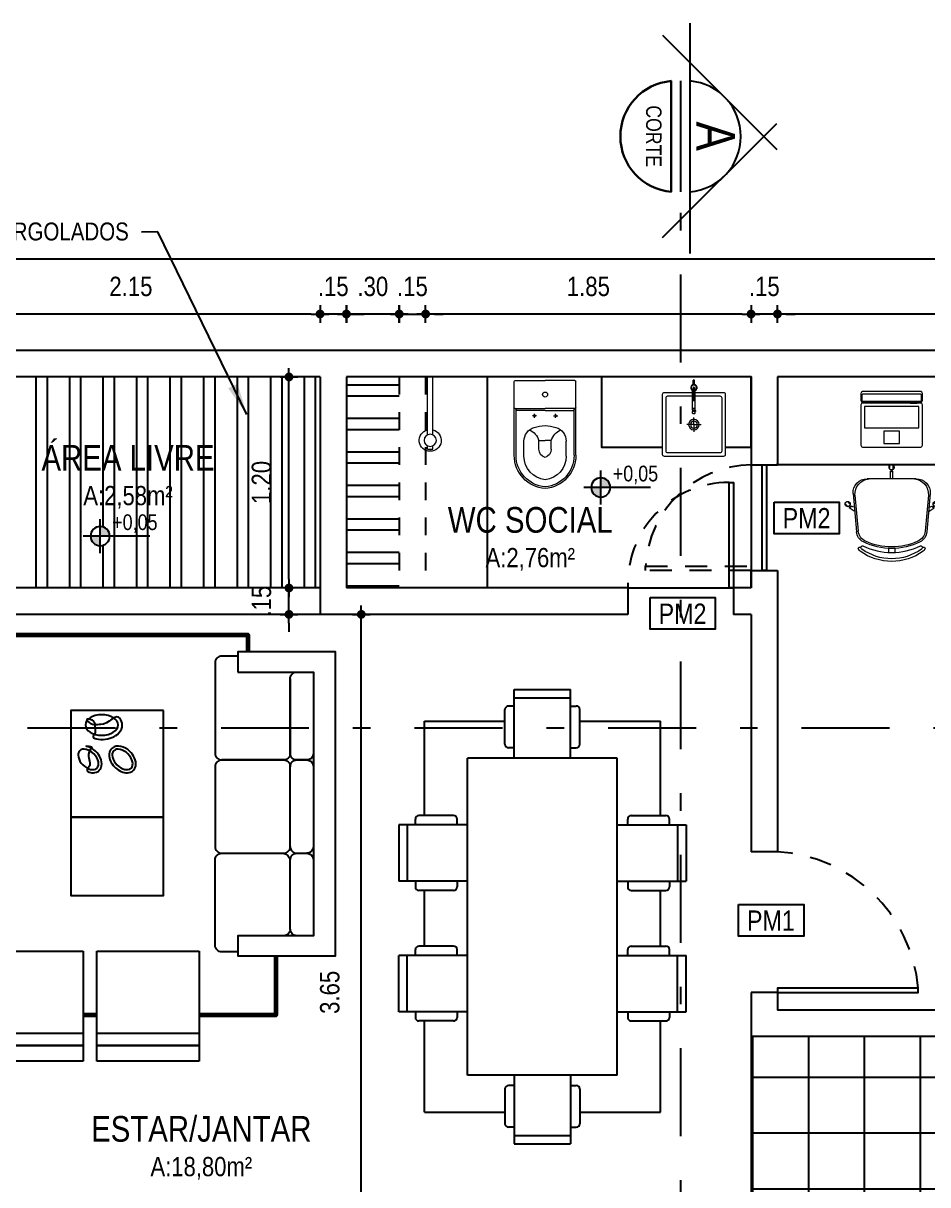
# Model space of a CAD drawing. Header units: millimetres. Extents: x 4762.7 to 4825.8, y 962.1 to 1006.6.
# Drawn here: x 4798.68 to 4803.82, y 967.77 to 974.37 of the extents above; entities that cross this region are included whole.
import ezdxf
from ezdxf.enums import TextEntityAlignment as Align

# ---------------------------------------------------------------- set-up
doc = ezdxf.new("R2010")
doc.units = ezdxf.units.MM
for name, pattern in [('CONTINUO', [0]), ('DASHDOT', [1, 0.5, -0.25, 0, -0.25]), ('DASHDOT2', [0.5, 0.25, -0.125, 0, -0.125]), ('DASHED', [0.75, 0.5, -0.25]), ('HIDDEN2', [0.1875, 0.125, -0.0625])]:
    doc.linetypes.add(name, pattern=pattern)
for name, color, linetype in [('003', 3, 'Continuous'), ('009', 9, 'Continuous'), ('A-PEN-G', 3, 'Continuous'), ('AR-MOB', 252, 'Continuous'), ('COTA', 7, 'Continuous'), ('COTAS', 7, 'Continuous'), ('COTAS01', 7, 'Continuous'), ('DIVERSOS', 1, 'Continuous'), ('E-Pen-B', 5, 'Continuous'), ('E-pen-y', 2, 'Continuous'), ('E-txt-g', 3, 'Continuous'), ('ESQUQDRIA', 2, 'Continuous'), ('LAY-OUT03', 6, 'Continuous'), ('LAY-OUT04', 4, 'Continuous'), ('LAYER1', 2, 'Continuous'), ('LAYER7', 4, 'Continuous'), ('LINHA PISO', 9, 'Continuous')]:
    doc.layers.add(name, color=color, linetype=linetype)
for name, color, linetype, lineweight in [('E-Cta-W', 7, 'Continuous', 20), ('E-Lay-9', 9, 'Continuous', 9), ('E-Pen-G', 3, 'Continuous', 30), ('E-Txt-W', 7, 'Continuous', 20)]:
    doc.layers.add(name, color=color, linetype=linetype, lineweight=lineweight)
doc.styles.add('F2', font='ARIALN.TTF')
doc.styles.add('REG60', font='romans.shx', dxfattribs={"width": 0.8, "height": 0.15})
doc.styles.add('REG80', font='romans.shx', dxfattribs={"width": 0.8, "height": 0.2})
doc.styles.get("Standard").update_dxf_attribs({"font": 'arial.ttf'})
doc.dimstyles.new('ARQUITETURA', dxfattribs={"dimtxt": 0.11, "dimasz": 0.05, "dimexe": 0.1, "dimexo": 0, "dimgap": 0.1, "dimtad": 1, "dimzin": 5, "dimdsep": 46, "dimtxsty": 'F2', "dimblk": 'COTA', "dimcen": 0, "dimse1": 1, "dimse2": 1, "dimadec": 0, "dimazin": 0, "dimtfac": 2, "dimtix": 1, "dimtmove": 2, "dimatfit": 3, "dimldrblk": 'COTA', "dimfxl": 1, "dimtolj": 1, "dimtzin": 5, "dimarcsym": 0})
doc.dimstyles.get("Standard").update_dxf_attribs({"dimtxt": 0.18, "dimasz": 0.18, "dimexe": 0.18, "dimexo": 0.0625, "dimgap": 0.09, "dimtad": 0, "dimtih": 1, "dimtoh": 1, "dimdec": 4, "dimzin": 0, "dimdsep": 46, "dimtxsty": 'Standard', "dimcen": 0.09, "dimadec": 0, "dimazin": 0, "dimtfac": 1, "dimtdec": 4, "dimtofl": 0, "dimtmove": 0, "dimatfit": 3, "dimfxl": 1, "dimtolj": 1, "dimtzin": 0, "dimarcsym": 0})

# ---------------------------------------------------------------- blocks, each defined once
blk = doc.blocks.new('COTA')
at = {"layer": 'COTA'}
for p, q in [((-1, 0), (1, 0)), ((0, 1), (0, -1))]:
    blk.add_line(p, q, dxfattribs=at)
at = {"layer": 'COTA', "const_width": 0.5}
blk.add_lwpolyline([(-0.25, 0, 1), (0.25, 0, 1)], format="xyb", close=True, dxfattribs=at)
blk = doc.blocks.new('*D217')
at = {"color": 0, "lineweight": -2}
blk.add_line((4805.7127, 972.7185), (4803.0127, 972.7185), dxfattribs=at)
at = {"color": 0, "lineweight": -2, "xscale": 0.05, "yscale": 0.05, "zscale": 0.05, "rotation": 180}
blk.add_blockref('COTA', (4802.9627, 972.7185), dxfattribs=at)
at = {"color": 0, "lineweight": -2, "xscale": 0.05, "yscale": 0.05, "zscale": 0.05}
blk.add_blockref('COTA', (4805.7627, 972.7185), dxfattribs=at)
at = {"color": 0, "insert": (4804.3627, 972.8747), "char_height": 0.11, "attachment_point": 5, "style": 'F2'}
blk.add_mtext('\\A1;2.80', dxfattribs=at)
blk = doc.blocks.new('*D218')
at = {"color": 0, "lineweight": -2}
for p, q in [((4802.7627, 972.7185), (4802.7127, 972.7185)), ((4802.9627, 972.7185), (4802.8127, 972.7185)), ((4803.0127, 972.7185), (4803.0627, 972.7185))]:
    blk.add_line(p, q, dxfattribs=at)
at = {"color": 0, "lineweight": -2, "xscale": 0.05, "yscale": 0.05, "zscale": 0.05}
blk.add_blockref('COTA', (4802.8127, 972.7185), dxfattribs=at)
at = {"color": 0, "lineweight": -2, "xscale": 0.05, "yscale": 0.05, "zscale": 0.05, "rotation": 180}
blk.add_blockref('COTA', (4802.9627, 972.7185), dxfattribs=at)
at = {"color": 0, "insert": (4802.8877, 972.8747), "char_height": 0.11, "attachment_point": 5, "style": 'F2'}
blk.add_mtext('\\A1;.15', dxfattribs=at)
blk = doc.blocks.new('*D219')
at = {"color": 0, "lineweight": -2}
blk.add_line((4802.7627, 972.7185), (4801.0127, 972.7185), dxfattribs=at)
at = {"color": 0, "lineweight": -2, "xscale": 0.05, "yscale": 0.05, "zscale": 0.05, "rotation": 180}
blk.add_blockref('COTA', (4800.9627, 972.7185), dxfattribs=at)
at = {"color": 0, "lineweight": -2, "xscale": 0.05, "yscale": 0.05, "zscale": 0.05}
blk.add_blockref('COTA', (4802.8127, 972.7185), dxfattribs=at)
at = {"color": 0, "insert": (4801.8877, 972.8747), "char_height": 0.11, "attachment_point": 5, "style": 'F2'}
blk.add_mtext('\\A1;1.85', dxfattribs=at)
blk = doc.blocks.new('*D220')
at = {"color": 0, "lineweight": -2}
for p, q in [((4800.4627, 972.7185), (4800.4127, 972.7185)), ((4800.8127, 972.7185), (4800.5127, 972.7185)), ((4800.8627, 972.7185), (4800.9127, 972.7185))]:
    blk.add_line(p, q, dxfattribs=at)
at = {"color": 0, "lineweight": -2, "xscale": 0.05, "yscale": 0.05, "zscale": 0.05}
blk.add_blockref('COTA', (4800.5127, 972.7185), dxfattribs=at)
at = {"color": 0, "lineweight": -2, "xscale": 0.05, "yscale": 0.05, "zscale": 0.05, "rotation": 180}
blk.add_blockref('COTA', (4800.8127, 972.7185), dxfattribs=at)
at = {"color": 0, "insert": (4800.6627, 972.8747), "char_height": 0.11, "attachment_point": 5, "style": 'F2'}
blk.add_mtext('\\A1;.30', dxfattribs=at)
blk = doc.blocks.new('*D221')
at = {"color": 0, "lineweight": -2}
for p, q in [((4800.3127, 972.7185), (4800.2627, 972.7185)), ((4800.5127, 972.7185), (4800.3627, 972.7185)), ((4800.5627, 972.7185), (4800.6127, 972.7185))]:
    blk.add_line(p, q, dxfattribs=at)
at = {"color": 0, "lineweight": -2, "xscale": 0.05, "yscale": 0.05, "zscale": 0.05}
blk.add_blockref('COTA', (4800.3627, 972.7185), dxfattribs=at)
at = {"color": 0, "lineweight": -2, "xscale": 0.05, "yscale": 0.05, "zscale": 0.05, "rotation": 180}
blk.add_blockref('COTA', (4800.5127, 972.7185), dxfattribs=at)
at = {"color": 0, "insert": (4800.4377, 972.8747), "char_height": 0.11, "attachment_point": 5, "style": 'F2'}
blk.add_mtext('\\A1;.15', dxfattribs=at)
blk = doc.blocks.new('*D222')
at = {"color": 0, "lineweight": -2}
blk.add_line((4800.3127, 972.7185), (4798.2627, 972.7185), dxfattribs=at)
at = {"color": 0, "lineweight": -2, "xscale": 0.05, "yscale": 0.05, "zscale": 0.05, "rotation": 180}
blk.add_blockref('COTA', (4798.2127, 972.7185), dxfattribs=at)
at = {"color": 0, "lineweight": -2, "xscale": 0.05, "yscale": 0.05, "zscale": 0.05}
blk.add_blockref('COTA', (4800.3627, 972.7185), dxfattribs=at)
at = {"color": 0, "insert": (4799.2877, 972.8747), "char_height": 0.11, "attachment_point": 5, "style": 'F2'}
blk.add_mtext('\\A1;2.15', dxfattribs=at)
blk = doc.blocks.new('*D231')
at = {"color": 0, "lineweight": -2}
blk.add_line((4783.9627, 973.0316), (4808.8627, 973.0316), dxfattribs=at)
at = {"color": 0, "lineweight": -2, "xscale": 0.05, "yscale": 0.05, "zscale": 0.05, "rotation": 180}
blk.add_blockref('COTA', (4783.9127, 973.0316), dxfattribs=at)
at = {"color": 0, "lineweight": -2, "xscale": 0.05, "yscale": 0.05, "zscale": 0.05}
blk.add_blockref('COTA', (4808.9127, 973.0316), dxfattribs=at)
at = {"color": 0, "insert": (4796.4127, 973.1877), "char_height": 0.11, "attachment_point": 5, "style": 'F2'}
blk.add_mtext('\\A1;25.00', dxfattribs=at)
blk = doc.blocks.new('*D234')
at = {"color": 0, "lineweight": -2}
for p, q in [((4800.7627, 972.7185), (4800.7127, 972.7185)), ((4800.8127, 972.7185), (4800.9627, 972.7185)), ((4801.0127, 972.7185), (4801.0627, 972.7185))]:
    blk.add_line(p, q, dxfattribs=at)
at = {"color": 0, "lineweight": -2, "xscale": 0.05, "yscale": 0.05, "zscale": 0.05}
blk.add_blockref('COTA', (4800.8127, 972.7185), dxfattribs=at)
at = {"color": 0, "lineweight": -2, "xscale": 0.05, "yscale": 0.05, "zscale": 0.05, "rotation": 180}
blk.add_blockref('COTA', (4800.9627, 972.7185), dxfattribs=at)
at = {"color": 0, "insert": (4800.8877, 972.8747), "char_height": 0.11, "attachment_point": 5, "style": 'F2'}
blk.add_mtext('\\A1;.15', dxfattribs=at)
blk = doc.blocks.new('TXT-AMB75')
at = {"layer": 'E-txt-g', "style": 'REG80', "width": 0.8, "flags": 8}
blk.add_attdef('TXT', text='', height=0.2, dxfattribs=at).set_placement((0.0055, 0.2964), align=Align.CENTER)
at = {"layer": 'E-Txt-W', "style": 'REG60', "width": 0.8, "flags": 8}
blk.add_attdef('TXT', text='', height=0.15, dxfattribs=at).set_placement((0.0055, 0.0271), align=Align.CENTER)
blk = doc.blocks.new('Chuveiro')
at = {"layer": 'E-Lay-9', "color": 8}
for p, q in [((-0.0311, 0.0156), (-0.3604, 0.0156)), ((0.0509, 0.0156), (0.0311, 0.0156)), ((0.0509, 0.0156), (0.0509, -0.0156)), ((-0.0311, -0.0156), (-0.3604, -0.0156)), ((0.0509, -0.0156), (0.0311, -0.0156))]:
    blk.add_line(p, q, dxfattribs=at)
blk.add_circle((0, 0), 0.0348, dxfattribs=at)
for centre, radius, start, end in [((0, 0), 0.0624, 194.4775, 165.5225), ((0.0093, 0), 0.0444, 339.42663, 20.57337)]:
    blk.add_arc(centre, radius, start, end, dxfattribs=at)
blk = doc.blocks.new('vaso-s')
at = {"color": 8}
for start, end in [(0, 180), (180, 0)]:
    blk.add_arc((0.08, 0), 0.0143, start, end, dxfattribs=at)
at = {"layer": 'E-Lay-9', "color": 8}
for p, q in [((0, 0.17), (0, 0)), ((0.4256, 0.175), (0.005, 0.175)), ((0.16, 0.17), (0.16, 0.17)), ((0.16, 0.17), (0.16, 0)), ((0.4256, 0.165), (0.165, 0.165)), ((0.17, 0), (0.17, 0.16)), ((0.2013, 0.0479), (0.2013, 0.0722)), ((0.4306, 0.12), (0.3459, 0.12)), ((0.2134, 0.06), (0.1891, 0.06)), ((0.3406, 0.035), (0.3406, 0)), ((0.3906, 0.035), (0.3406, 0.035)), ((0, -0.17), (0, 0)), ((0.16, -0.17), (0.16, 0)), ((0.17, 0), (0.17, -0.1601)), ((0.2134, -0.06), (0.1891, -0.06)), ((0.2013, -0.0479), (0.2013, -0.0722)), ((0.3406, -0.035), (0.3406, 0)), ((0.3906, -0.035), (0.3406, -0.035)), ((0.4306, -0.12), (0.3459, -0.12)), ((0.4256, -0.175), (0.005, -0.175)), ((0.16, -0.17), (0.16, -0.17)), ((0.4256, -0.165), (0.165, -0.165))]:
    blk.add_line(p, q, dxfattribs=at)
for centre in [(0.2013, 0.06), (0.2013, -0.06)]:
    blk.add_circle(centre, 0.005, dxfattribs=at)
for centre, radius, start, end in [((0.005, 0.17), 0.005, 90, 180), ((0.155, 0.17), 0.005, 0, 90), ((0.165, 0.17), 0.00495, 180, 270), ((0.165, 0.16), 0.00495, 0, 90), ((0.4256, -0.015), 0.19, 4.52806, 90), ((0.4256, -0.015), 0.18, 4.78019, 90), ((0.3459, 0.0375), 0.0825, 90, 163.03545), ((0.3754, 0.1358), 0.1066, 206.93947, 250.96472), ((0.4306, -0.015), 0.135, 6.37937, 90), ((0.518, -0.015), 0.2624, 163.03545, 176.7233), ((0.3906, -0.015), 0.05, 17.4576, 90), ((0.518, 0.015), 0.2624, 183.2767, 196.96455), ((0.3459, -0.0375), 0.0825, 196.96455, 270), ((0.3754, -0.1358), 0.1066, 109.03528, 153.06053), ((0.3906, 0.015), 0.05, 270, 342.5424), ((0.4256, 0.015), 0.19, 270, 355.47194), ((0.4256, 0.015), 0.18, 270, 355.21981), ((0.4306, 0.015), 0.135, 270, 353.62063), ((0.005, -0.17), 0.005, 180, 270), ((0.155, -0.17), 0.005, 270, 0), ((0.165, -0.17), 0.00495, 90, 180), ((0.165, -0.1601), 0.00495, 270, 0)]:
    blk.add_arc(centre, radius, start, end, dxfattribs=at)
blk = doc.blocks.new('Cadeira')
at = {"layer": 'E-Lay-9', "color": 8}
for p, q in [((-0.0093, 0.0535), (-0.0093, 0.0769)), ((0.0096, 0.0535), (0.0096, 0.0769)), ((-0.1393, 0), (0.1393, 0)), ((-0.0075, 0), (-0.0075, 0.0425)), ((-0.0075, 0.0425), (-0.0056, 0.0425)), ((0.0056, 0.0425), (0.0075, 0.0425)), ((0.0075, 0), (0.0075, 0.0425)), ((-0.2355, -0.1467), (-0.2505, -0.1288)), ((-0.2192, -0.0836), (-0.1996, -0.3023)), ((-0.2087, -0.0936), (-0.1898, -0.2982)), ((0.2087, -0.0936), (0.1898, -0.2982)), ((0.2192, -0.0836), (0.1996, -0.3023)), ((0.2355, -0.1467), (0.2505, -0.1288)), ((-0.25, -0.1588), (-0.265, -0.1409)), ((-0.2398, -0.1647), (-0.2413, -0.1659)), ((-0.2133, -0.1847), (-0.2413, -0.1659)), ((-0.2298, -0.1563), (-0.2313, -0.1575)), ((-0.2144, -0.1618), (-0.2298, -0.1563)), ((0.2133, -0.1847), (0.2413, -0.1659)), ((0.2144, -0.1618), (0.2298, -0.1563)), ((0.2298, -0.1563), (0.2313, -0.1575)), ((0.2398, -0.1647), (0.2413, -0.1659)), ((0.25, -0.1588), (0.265, -0.1409)), ((-0.0175, -0.3961), (-0.0175, -0.4196)), ((0.0175, -0.3961), (0.0175, -0.4196))]:
    blk.add_line(p, q, dxfattribs=at)
blk.add_lwpolyline([(0.1631, -0.3812, -0.237888), (-0.1631, -0.3812, 0.605717), (-0.1738, -0.3953, 0.122717), (-0.17, -0.4, 0.323529), (0.17, -0.4, 0.122717), (0.1738, -0.3953, 0.605717)], format="xyb", close=True, dxfattribs=at)
for centre in [(0, 0.0466), (-0.2382, -0.1579), (0.2382, -0.1579)]:
    blk.add_circle(centre, 0.005, dxfattribs=at)
for centre, radius, start, end in [((0.0001, 0.0652), 0.015, 281.63338, 257.45365), ((-0.1393, -0.08), 0.08, 90, 182.56924), ((0, 0.0475), 0.0075, 221.81031, 318.18969), ((0.1393, -0.08), 0.08, 357.43076, 90), ((-0.1202, -0.0886), 0.0887, 95.59249, 183.25223), ((0.1202, -0.0886), 0.0887, 356.74777, 84.40751), ((-0.2502, -0.1438), 0.015, 322.54635, 298.36662), ((0.2502, -0.1438), 0.015, 241.63338, 217.45365), ((-0.2388, -0.1573), 0.0075, 261.81031, 358.18969), ((0.2388, -0.1573), 0.0075, 181.81031, 278.18969), ((-0.1299, -0.296), 0.07, 185.12125, 243.60471), ((-0.1201, -0.2918), 0.07, 185.2999, 245.73609), ((0.1201, -0.2918), 0.07, 294.26391, 354.7001), ((0.1299, -0.296), 0.07, 296.39529, 354.87875), ((-0.1819, -0.3961), 0.00782, 29.81088, 225.32554), ((-0.1625, -0.39), 0.0125, 205.14546, 233.1301), ((0, -0.0343), 0.3622, 243.60471, 296.39529), ((0, -0.0254), 0.3622, 245.73609, 294.26391), ((0.1819, -0.3961), 0.00782, 314.67446, 150.18912), ((-0.1625, -0.39), 0.0275, 205.14546, 233.45713), ((0, -0.1648), 0.3052, 234.12379, 305.87621), ((0.1625, -0.39), 0.0275, 306.54287, 334.85454)]:
    blk.add_arc(centre, radius, start, end, dxfattribs=at)
blk = doc.blocks.new('Notebook')
at = {"layer": 'E-Lay-9', "color": 8}
for p, q in [((-0.175, 0.305), (-0.175, 0.3)), ((-0.175, 0.3), (-0.175, 0.265)), ((0.165, 0.315), (-0.165, 0.315)), ((0.175, 0.3), (0.175, 0.305)), ((0.175, 0.265), (0.175, 0.3)), ((-0.165, 0.255), (0.165, 0.255))]:
    blk.add_line(p, q, dxfattribs=at)
for points in [[(-0.165, 0.26), (0.165, 0.26, 0.414214), (0.17, 0.265), (0.17, 0.295, 0.414214), (0.165, 0.3), (-0.165, 0.3, 0.414214), (-0.17, 0.295), (-0.17, 0.265, 0.414214)], [(-0.165, 0), (0.165, 0, 0.414214), (0.175, 0.01), (0.175, 0.24, 0.414214), (0.165, 0.25), (-0.165, 0.25, 0.414214), (-0.175, 0.24), (-0.175, 0.01, 0.414214)]]:
    blk.add_lwpolyline(points, format="xyb", close=True, dxfattribs=at)
for points in [[(-0.155, 0.11), (0.155, 0.11), (0.155, 0.23), (-0.155, 0.23)], [(-0.105, 0.25), (-0.145, 0.25), (-0.145, 0.255), (-0.105, 0.255)], [(0.105, 0.25), (0.145, 0.25), (0.145, 0.255), (0.105, 0.255)], [(-0.045, 0.02), (0.045, 0.02), (0.045, 0.09), (-0.045, 0.09)]]:
    blk.add_lwpolyline(points, close=True, dxfattribs=at)
for centre, start, end in [((-0.165, 0.305), 90, 180), ((-0.165, 0.265), 180, 270), ((0.165, 0.305), 0, 90), ((0.165, 0.265), 270, 360)]:
    blk.add_arc(centre, 0.01, start, end, dxfattribs=at)
blk = doc.blocks.new('NIVEL')
at = {"layer": 'DIVERSOS'}
h = blk.add_hatch(color=7, dxfattribs=at)
h.paths.add_polyline_path([(0, 0.137, 0.414214), (-0.137, 0), (0, 0)])
h.paths.add_polyline_path([(0, 0), (0, -0.137, 0.414214), (0.137, 0)])
at = {"layer": 'DIVERSOS', "color": 7}
for p, q in [((0, 0.242), (0, -0.242)), ((0.709, 0), (-0.242, 0))]:
    blk.add_line(p, q, dxfattribs=at)
blk.add_circle((0, 0), 0.137, dxfattribs=at)
blk = doc.blocks.new('*D287')
at = {"color": 0, "lineweight": -2}
for p, q in [((4800.1861, 971.2106), (4800.1861, 971.2606)), ((4800.1861, 971.0106), (4800.1861, 971.1606)), ((4800.1861, 970.9606), (4800.1861, 970.9106))]:
    blk.add_line(p, q, dxfattribs=at)
at = {"color": 0, "lineweight": -2, "xscale": 0.05, "yscale": 0.05, "zscale": 0.05}
for p, rotation in [((4800.1861, 971.1606), 270), ((4800.1861, 971.0106), 90)]:
    blk.add_blockref('COTA', p, dxfattribs=dict(at, rotation=rotation))
at = {"color": 0, "insert": (4800.03, 971.0856), "char_height": 0.11, "attachment_point": 5, "rotation": 90, "style": 'F2'}
blk.add_mtext('\\A1;.15', dxfattribs=at)
blk = doc.blocks.new('*D288')
at = {"color": 0, "lineweight": -2}
blk.add_line((4800.1861, 971.2106), (4800.1861, 972.3106), dxfattribs=at)
at = {"color": 0, "lineweight": -2, "xscale": 0.05, "yscale": 0.05, "zscale": 0.05}
for p, rotation in [((4800.1861, 972.3606), 90), ((4800.1861, 971.1606), 270)]:
    blk.add_blockref('COTA', p, dxfattribs=dict(at, rotation=rotation))
at = {"color": 0, "insert": (4800.03, 971.7606), "char_height": 0.11, "attachment_point": 5, "rotation": 90, "style": 'F2'}
blk.add_mtext('\\A1;1.20', dxfattribs=at)
blk = doc.blocks.new('SALLA')
at = {"layer": 'AR-MOB', "color": 8}
for p, q in [((2372.9014, 1146.0273), (2372.1746, 1146.0273)), ((2372.1746, 1146.0273), (2372.1746, 1145.8261)), ((2372.9014, 1145.8261), (2372.9014, 1146.0273)), ((2373.727, 1146.0273), (2373.0003, 1146.0273)), ((2373.0003, 1146.0273), (2373.0003, 1145.8261)), ((2373.727, 1145.8261), (2373.727, 1146.0273)), ((2372.1746, 1145.9155), (2372.9014, 1145.9155)), ((2373.0003, 1145.9155), (2373.727, 1145.9155)), ((2372.1746, 1145.8261), (2372.1746, 1145.2447)), ((2372.9014, 1145.2447), (2372.9014, 1145.8261)), ((2373.0003, 1145.8261), (2373.0003, 1145.2447)), ((2373.727, 1145.2447), (2373.727, 1145.8261)), ((2372.1746, 1145.2447), (2372.9014, 1145.2447)), ((2373.0003, 1145.2447), (2373.727, 1145.2447))]:
    blk.add_line(p, q, dxfattribs=at)
for points in [[(2372.9014, 1145.9155), (2372.1746, 1145.9155), (2372.1746, 1145.8261), (2372.9014, 1145.8261)], [(2373.727, 1145.9155), (2373.0003, 1145.9155), (2373.0003, 1145.8261), (2373.727, 1145.8261)], [(2374.0012, 1143.2605), (2374.5383, 1143.2605), (2374.5383, 1145.1355), (2374.0012, 1145.1355), (2374.0012, 1145.278), (2374.6947, 1145.278), (2374.6947, 1143.118), (2374.0012, 1143.118), (2374.0012, 1143.2605)], [(2373.4742, 1144.2914), (2372.814, 1144.2914), (2372.814, 1144.8481), (2373.4742, 1144.8481)], [(2373.4742, 1143.5347), (2372.814, 1143.5347), (2372.814, 1144.2914), (2373.4742, 1144.2914)], [(2374.4207, 1143.8855), (2374.4908, 1143.8855)]]:
    blk.add_lwpolyline(points, close=True, dxfattribs=at)
at = {"layer": 'AR-MOB', "color": 8, "lineweight": 60}
for points in [[(2372.1746, 1145.6983), (2371.9962, 1145.6983), (2371.9962, 1142.9966), (2374.0701, 1142.9966)], [(2373.0003, 1145.6983), (2372.9014, 1145.6983)], [(2374.2711, 1145.278), (2374.2711, 1145.6983), (2373.727, 1145.6983)], [(2373.6972, 1142.9966), (2374.0711, 1142.9966), (2374.0711, 1143.118)]]:
    blk.add_lwpolyline(points, dxfattribs=at)
at = {"layer": 'AR-MOB', "color": 8}
for points in [[(2374.0012, 1145.2495), (2373.8872, 1145.2495, 0.414214), (2373.8397, 1145.202), (2373.8397, 1144.5957, 0.414214), (2373.8872, 1144.5482), (2374.3257, 1144.5482, -0.414214), (2374.3732, 1144.5007), (2374.3732, 1143.933, 0.414214), (2374.4207, 1143.8855, 0.414214), (2374.3732, 1143.838, 0.414214), (2374.3257, 1143.8855, 0.414214), (2374.3732, 1143.933)], [(2374.3732, 1145.088), (2374.3732, 1144.5957, 0.414214), (2374.4207, 1144.5482)], [(2373.8872, 1143.8855), (2374.3257, 1143.8855), (2373.8872, 1143.8855, -0.414214), (2373.8397, 1143.933), (2373.8397, 1144.5007, -0.414214), (2373.8872, 1144.5482)], [(2374.3732, 1144.5007, -0.414214), (2374.4207, 1144.5482), (2374.4908, 1144.5482)], [(2374.5383, 1144.5007, 0.414214), (2374.4908, 1144.5482, 0.414214), (2374.5383, 1144.5957)], [(2374.5383, 1143.838, 0.414214), (2374.4908, 1143.8855, 0.414214), (2374.5383, 1143.933)], [(2374.0012, 1143.1465), (2373.8872, 1143.1465, -0.414214), (2373.8397, 1143.194), (2373.8397, 1143.838, -0.414214), (2373.8872, 1143.8855)], [(2374.3732, 1143.308), (2374.3732, 1143.838), (2374.3732, 1143.308, 0.414214), (2374.4207, 1143.2605)]]:
    blk.add_lwpolyline(points, format="xyb", dxfattribs=at)
for centre, radius, start, end in [((2374.3257, 1145.088), 0.0475, 0, 90), ((2374.4207, 1145.088), 0.0475, 90, 180), ((2374.3105, 1144.611), 0.0646, 283.68358, 346.31642)]:
    blk.add_arc(centre, radius, start, end, dxfattribs=at)
for centre, major_axis, start_param, end_param in [((2372.9393, 1143.8815), (-0.0616, -0.0616), 3.141593, 9.424778), ((2373.1813, 1143.8815), (-0.0616, -0.0616), 3.141593, 9.424778), ((2373.0338, 1143.6367), (0.1161, 0), 0, 6.283185)]:
    blk.add_ellipse(centre, major_axis=major_axis, ratio=0.629629, start_param=start_param, end_param=end_param, dxfattribs=at)
for points in [[(2373.0168, 1143.959), (2373.0057, 1143.9701), (2372.9902, 1143.9759), (2372.9453, 1143.9781), (2372.9146, 1143.9636), (2372.9624, 1143.9194), (2372.9446, 1143.8896), (2372.9386, 1143.8378), (2372.9454, 1143.8144), (2372.9794, 1143.7863), (2372.9067, 1143.7836), (2372.9509, 1143.7939), (2372.9726, 1143.8066), (2373.0201, 1143.8513), (2373.0396, 1143.8905), (2373.0313, 1143.9383), (2373.0257, 1143.9501), (2373.0168, 1143.959)], [(2373.2588, 1143.959), (2373.2477, 1143.9701), (2373.2322, 1143.9759), (2373.1873, 1143.9781), (2373.1566, 1143.9636), (2373.1079, 1143.9194), (2373.0901, 1143.8896), (2373.0841, 1143.8378), (2373.0909, 1143.8144), (2373.1249, 1143.7863), (2373.1487, 1143.7836), (2373.1929, 1143.7939), (2373.2146, 1143.8066), (2373.2621, 1143.8513), (2373.2816, 1143.8905), (2373.2733, 1143.9383), (2373.2677, 1143.9501), (2373.2588, 1143.959)], [(2373.1799, 1143.6367), (2373.1799, 1143.6576), (2373.1708, 1143.6777), (2373.1306, 1143.7221), (2373.088, 1143.7374), (2373.0004, 1143.7417), (2372.9554, 1143.7304), (2372.9974, 1143.6872), (2372.9817, 1143.6587), (2372.9874, 1143.6001), (2372.9107, 1143.5751), (2372.9622, 1143.6432), (2372.9946, 1143.6347), (2373.0815, 1143.6321), (2373.1369, 1143.5506), (2373.1741, 1143.6035), (2373.1799, 1143.6199), (2373.1799, 1143.6367)]]:
    blk.add_open_spline(points, degree=3, knots=[0, 0, 0, 0, 0.519046, 0.519046, 1.493507, 1.493507, 2.470493, 2.470493, 3.20228, 3.20228, 3.934067, 3.934067, 4.665854, 4.665854, 5.866303, 5.866303, 6.283185, 6.283185, 6.283185, 6.283185], dxfattribs=at)
blk = doc.blocks.new('A$C118B4C87')
at = {"layer": 'COTAS01', "color": 8}
for p, q in [((0.7174, 1.4873), (0.1807, 1.4873)), ((0.1807, 1.0295), (0.1807, 1.4873)), ((1.4597, 1.4873), (1.1428, 1.4873)), ((2.4036, 1.4873), (1.8851, 1.4873)), ((2.4036, 1.0295), (2.4036, 1.4873)), ((0.1807, 0.1462), (0.1807, 0.604)), ((2.4036, 0.1462), (2.4036, 0.604)), ((0.7174, 0.1462), (0.1807, 0.1462)), ((1.4597, 0.1462), (1.1428, 0.1462)), ((2.4036, 0.1462), (1.8851, 0.1462))]:
    blk.add_line(p, q, dxfattribs=at)
blk.add_arc((1.1228, 0.1146), 0.02, 270, 0, dxfattribs=at)
at = {"layer": 'LAY-OUT03', "color": 8}
for p, q in [((0.77, 1.6335), (1.0902, 1.6335)), ((0.77, 1.2421), (0.77, 1.6335)), ((0.77, 1.5853), (1.0902, 1.5853)), ((1.0902, 1.2421), (1.0902, 1.6335)), ((1.8325, 1.6335), (1.5123, 1.6335)), ((1.5123, 1.2421), (1.5123, 1.6335)), ((1.8325, 1.5853), (1.5123, 1.5853)), ((1.8325, 1.2421), (1.8325, 1.6335)), ((0.77, 1.5389), (0.7374, 1.5389)), ((1.0902, 1.5389), (1.1228, 1.5389)), ((1.5123, 1.5389), (1.4797, 1.5389)), ((1.8325, 1.5389), (1.8651, 1.5389)), ((0.7174, 1.3214), (0.7174, 1.5188)), ((1.1428, 1.3214), (1.1428, 1.5188)), ((1.4597, 1.3214), (1.4597, 1.5188)), ((1.8851, 1.3214), (1.8851, 1.5188)), ((0.77, 1.3014), (0.7374, 1.3014)), ((1.0902, 1.3014), (1.1228, 1.3014)), ((1.5123, 1.3014), (1.4797, 1.3014)), ((1.8325, 1.3014), (1.8651, 1.3014)), ((0.0946, 0.9769), (0.0946, 1.0094)), ((0.3121, 1.0295), (0.1146, 1.0295)), ((0.3321, 0.9769), (0.3321, 1.0094)), ((2.2521, 0.9769), (2.2521, 1.0094)), ((2.2721, 1.0295), (2.4696, 1.0295)), ((2.4896, 0.9769), (2.4896, 1.0094)), ((0, 0.6566), (0, 0.9769)), ((0.3914, 0.9769), (0, 0.9769)), ((0.0481, 0.6566), (0.0481, 0.9769)), ((2.1928, 0.9769), (2.5842, 0.9769)), ((2.5361, 0.6566), (2.5361, 0.9769)), ((2.5842, 0.6566), (2.5842, 0.9769)), ((0.3914, 0.6566), (0, 0.6566)), ((0.0946, 0.6566), (0.0946, 0.624)), ((0.3121, 0.604), (0.1146, 0.604)), ((0.3321, 0.6566), (0.3321, 0.624)), ((2.1928, 0.6566), (2.5842, 0.6566)), ((2.2521, 0.6566), (2.2521, 0.624)), ((2.2721, 0.604), (2.4696, 0.604)), ((2.4896, 0.6566), (2.4896, 0.624)), ((0.77, 0.3321), (0.7374, 0.3321)), ((0.77, 0.3914), (0.77, 0)), ((1.0902, 0.3914), (1.0902, 0)), ((1.0902, 0.3321), (1.1228, 0.3321)), ((1.5123, 0.3321), (1.4797, 0.3321)), ((1.5123, 0.3914), (1.5123, 0)), ((1.8325, 0.3914), (1.8325, 0)), ((1.8325, 0.3321), (1.8651, 0.3321)), ((0.7174, 0.3121), (0.7174, 0.1146)), ((1.1428, 0.3121), (1.1428, 0.1146)), ((1.4597, 0.3121), (1.4597, 0.1146)), ((1.8851, 0.3121), (1.8851, 0.1146)), ((0.77, 0.0946), (0.7374, 0.0946)), ((1.0902, 0.0946), (1.1228, 0.0946)), ((1.5123, 0.0946), (1.4797, 0.0946)), ((1.8325, 0.0946), (1.8651, 0.0946)), ((0.77, 0.0481), (1.0902, 0.0481)), ((0.77, 0), (1.0902, 0)), ((1.8325, 0.0481), (1.5123, 0.0481)), ((1.8325, 0), (1.5123, 0))]:
    blk.add_line(p, q, dxfattribs=at)
for centre, start, end in [((0.7374, 1.5188), 90, 180), ((1.1228, 1.5188), 360, 90), ((1.4797, 1.5188), 90, 180), ((1.8651, 1.5188), 360, 90), ((0.7374, 1.3214), 180, 270), ((1.1228, 1.3214), 270, 0), ((1.4797, 1.3214), 180, 270), ((1.8651, 1.3214), 270, 0), ((0.1146, 1.0094), 90, 180), ((0.3121, 1.0094), 0, 90), ((2.2721, 1.0094), 90, 180), ((2.4696, 1.0094), 0, 90), ((0.1146, 0.624), 180, 270), ((0.3121, 0.624), 270, 360), ((2.2721, 0.624), 180, 270), ((2.4696, 0.624), 270, 360), ((0.7374, 0.3121), 90, 180), ((1.1228, 0.3121), 0, 90), ((1.4797, 0.3121), 90, 180), ((1.8651, 0.3121), 0, 90), ((0.7374, 0.1146), 180, 270), ((1.4797, 0.1146), 180, 270), ((1.8651, 0.1146), 270, 0)]:
    blk.add_arc(centre, 0.02, start, end, dxfattribs=at)
at = {"layer": 'LAY-OUT04', "color": 8}
for p, q in [((0.3914, 1.2421), (0.3914, 0.3914)), ((2.1928, 1.2421), (0.3914, 1.2421)), ((2.1928, 1.2421), (2.1928, 0.3914)), ((2.1928, 0.3914), (0.3914, 0.3914))]:
    blk.add_line(p, q, dxfattribs=at)
blk = doc.blocks.new('*D297')
at = {"color": 0, "lineweight": -2}
blk.add_line((4800.5971, 967.4106), (4800.5971, 970.9606), dxfattribs=at)
at = {"color": 0, "lineweight": -2, "xscale": 0.05, "yscale": 0.05, "zscale": 0.05}
for p, rotation in [((4800.5971, 971.0106), 90), ((4800.5971, 967.3606), 270)]:
    blk.add_blockref('COTA', p, dxfattribs=dict(at, rotation=rotation))
at = {"color": 0, "insert": (4800.4184, 968.8614), "char_height": 0.11, "attachment_point": 5, "rotation": 90, "style": 'F2'}
blk.add_mtext('\\A1;3.65', dxfattribs=at)
blk = doc.blocks.new('Ind-cor_Hor')
at = {"layer": 'E-Pen-B', "color": 2}
blk.add_line((-0.3498, 0), (0.3498, 0), dxfattribs=at)
at = {"layer": 'E-Pen-G', "color": 7}
blk.add_line((-0.3498, -0.0585), (0.3498, -0.0585), dxfattribs=at)
blk.add_arc((0, -0.0292), 0.351, 184.78019, 355.21981, dxfattribs=at)
at = {"layer": 'E-pen-y', "color": 2}
for p, q in [((-0.6385, -0.1137), (0.0822, 0.6071)), ((0.6385, -0.1137), (-0.0822, 0.6071)), ((-0.7143, 0.0585), (0.7399, 0.0585))]:
    blk.add_line(p, q, dxfattribs=at)
blk.add_arc((0, 0.0293), 0.351, 4.78019, 175.21981, dxfattribs=at)
at = {"layer": 'E-Txt-W', "color": 2, "style": 'F2'}
blk.add_attdef('CORTE', text='', height=0.23, dxfattribs=at).set_placement((-0.0013, 0.1), align=Align.CENTER)
at = {"layer": 'E-Txt-W', "color": 7, "style": 'F2'}
blk.add_attdef('PRANCHA', text='', height=0.075, dxfattribs=at).set_placement((-0.0013, -0.1793), align=Align.CENTER)

msp = doc.modelspace()

# ---------------------------------------------------------------- hatches: boundary and pattern name
h = msp.add_hatch()
h.set_pattern_fill('ANSI37', color=8, scale=0.1, angle=45, style=0)
h.set_pattern_definition([(90, (0, 0.32172), (-0.3175, 6e-17), []), (180, (0, 0.32172), (-6e-17, -0.3175), [])])
h.paths.add_polyline_path([(4804.9604, 968.5106), (4805.7627, 968.5106), (4805.7627, 968.6106), (4802.8127, 968.6106), (4802.8127, 967.3606), (4802.9627, 967.3606), (4802.9627, 967.0606), (4802.9607, 966.4606), (4802.9627, 966.4606), (4802.9627, 965.6606), (4803.6629, 965.6606), (4803.6629, 966.2606), (4804.9762, 966.2606), (4804.9762, 965.6606), (4805.7627, 965.6606), (4805.7627, 966.2606), (4805.7627, 967.5106), (4805.7627, 967.7106, -0.369339)])
h.paths.add_polyline_path([(4804.2789, 967.0377, -1), (4804.1693, 967.0377, -1)], flags=16)
h.paths.add_polyline_path([(4805.0729, 966.3667), (4805.1127, 966.3667), (4805.1798, 966.3645), (4805.1798, 966.3667), (4805.2197, 966.3667), (4805.3062, 966.3633), (4805.3062, 966.3667), (4805.3461, 966.3667), (4805.4131, 966.3632), (4805.4131, 966.3667), (4805.453, 966.3667), (4805.5395, 966.3605), (4805.5395, 966.3667), (4805.5794, 966.3667), (4805.6465, 966.3578), (4805.6465, 966.3667), (4805.7296, 966.3667), (4805.7296, 965.6967), (4805.0296, 965.6967), (4805.0296, 966.3467), (4805.0729, 966.3467)], flags=16)
h.paths.add_polyline_path([(4803.6271, 966.2347), (4803.6271, 966.2328), (4803.6386, 966.2328), (4803.6255, 966.2621), (4803.638, 966.2204), (4803.6298, 966.2204), (4803.6298, 965.6975), (4802.9948, 965.6975), (4802.9948, 966.2747), (4803.028, 966.278), (4803.0315, 966.2784), (4803.0354, 966.2788), (4803.0389, 966.2792), (4803.0876, 966.2846), (4803.1232, 966.2846), (4803.127, 966.2846), (4803.1305, 966.2846), (4803.1344, 966.2846), (4803.1379, 966.2846), (4803.1417, 966.2846), (4803.1452, 966.2846), (4803.1491, 966.2846), (4803.1525, 966.2846), (4803.1935, 966.2846), (4803.1935, 966.2821), (4803.2032, 966.2822), (4803.2055, 966.2823), (4803.2233, 966.2823), (4803.5467, 966.2835), (4803.5818, 966.2795), (4803.6271, 966.275)], flags=16)
h.paths.add_polyline_path([(4803.0261, 966.2328), (4803.0272, 966.2339), (4803.0272, 966.2501), (4803.0916, 966.2523), (4803.199, 966.2328), (4803.1657, 966.2328)], flags=0)
h.paths.add_polyline_path([(4805.1798, 966.3667), (4805.1798, 966.3567), (4805.2197, 966.3567), (4805.2197, 966.3667)], flags=0)
h.paths.add_polyline_path([(4805.7627, 967.7106), (4805.9127, 967.7106), (4805.9127, 968.5106), (4805.7627, 968.5106), (4805.7627, 968.4856), (4804.9627, 968.4856, 0.361175)])
h.paths.add_polyline_path([(4803.9449, 967.3631), (4804.7722, 967.3631), (4804.7722, 967.5894), (4803.9449, 967.5894)], flags=24)
h.paths.add_polyline_path([(4804.0715, 967.1525), (4804.6456, 967.1525), (4804.6456, 967.3496), (4804.0715, 967.3496)], flags=24)
h.paths.add_polyline_path([(4804.2654, 967.0279), (4804.5771, 967.0279), (4804.5771, 967.1885), (4804.2654, 967.1885)], flags=24)
at = {"layer": 'ESQUQDRIA', "linetype": 'DASHED', "ltscale": 0.2}
h = msp.add_hatch(dxfattribs=at)
h.set_pattern_fill('ANSI32', color=8, scale=0.02, angle=45, style=0)
h.set_pattern_definition([(90, (137.78606, 53.72806), (-0.1905, 1e-17), []), (90, (137.84956, 53.79156), (-0.1905, 1e-17), [])])
h.paths.add_polyline_path([(4799.4627, 972.3606), (4798.2127, 972.3606), (4798.2127, 971.1606), (4800.3627, 971.1606), (4800.3627, 972.3606)])
h.paths.add_polyline_path([(4799.1678, 971.4557, -1), (4799.0582, 971.4557, -1)], flags=16)
h.paths.add_polyline_path([(4798.7333, 971.7819), (4799.8091, 971.7819), (4799.8091, 972.0574), (4798.7333, 972.0574)], flags=24)
h.paths.add_polyline_path([(4798.9841, 971.577), (4799.5583, 971.577), (4799.5583, 971.7742), (4798.9841, 971.7742)], flags=24)
h.paths.add_polyline_path([(4800.1439, 970.9673), (4800.1439, 971.1975), (4799.9149, 971.1975), (4799.9149, 970.9673)], flags=9)
h.paths.add_polyline_path([(4800.1439, 971.6068), (4800.1439, 971.9071), (4799.9149, 971.9071), (4799.9149, 971.6068)], flags=24)
h.paths.add_polyline_path([(4799.1542, 971.4459), (4799.4659, 971.4459), (4799.4659, 971.6065), (4799.1542, 971.6065)], flags=24)
h = msp.add_hatch(dxfattribs=at)
h.set_pattern_fill('ANSI32', color=8, scale=0.02, angle=135, style=0)
h.set_pattern_definition([(180, (0, 0.32172), (-1e-17, -0.1905), []), (180, (-0.0635, 0.38522), (-1e-17, -0.1905), [])])
h.paths.add_polyline_path([(4800.8127, 972.3606), (4800.5127, 972.3606), (4800.5127, 971.1606), (4800.8127, 971.1606)])

# ---------------------------------------------------------------- linework, layer by layer
at = {"color": 2, "linetype": 'DASHDOT'}
for p, q in [((4802.412, 974.0434), (4802.412, 964.1432)), ((4810.1999, 970.3644), (4780.4389, 970.3644))]:
    msp.add_line(p, q, dxfattribs=at)
at = {"color": 8}
msp.add_line((4802.8127, 968.6106), (4802.8127, 967.3606), dxfattribs=at)
msp.add_lwpolyline([(4802.6677, 971.9606), (4802.8127, 971.9606), (4802.8127, 972.3606), (4801.9627, 972.3606), (4801.9627, 971.9606), (4802.3077, 971.9606)], dxfattribs=at)
at = {"color": 6}
for points in [[(4802.9433, 971.6491), (4803.314, 971.6491), (4803.314, 971.4688), (4802.9433, 971.4688)], [(4802.2385, 971.106), (4802.6092, 971.106), (4802.6092, 970.9257), (4802.2385, 970.9257)], [(4802.7408, 969.3609), (4803.1115, 969.3609), (4803.1115, 969.1806), (4802.7408, 969.1806)]]:
    msp.add_lwpolyline(points, close=True, dxfattribs=at)
at = {"color": 8, "linetype": 'HIDDEN2'}
msp.add_lwpolyline([(4802.8127, 971.2606), (4802.2127, 971.2606), (4802.2127, 971.2856), (4802.8127, 971.2856)], close=True, dxfattribs=at)
for centre, radius, start, end in [((4802.8215, 971.2509), 0.6098, 90.82784, 176.73441), ((4802.6861, 971.1866), 0.574, 89.84421, 182.59354), ((4802.9142, 968.8101), 0.8519, 5.08435, 86.73441)]:
    msp.add_arc(centre, radius, start, end, dxfattribs=at)
at = {"layer": '003', "color": 5, "ltscale": 0.5}
for p, q in [((4808.9127, 972.5106), (4783.9127, 972.5106)), ((4799.4627, 972.3606), (4798.2127, 972.3606)), ((4800.3627, 972.3606), (4799.4627, 972.3606)), ((4800.3627, 972.3606), (4800.3627, 971.0106)), ((4802.8127, 972.3606), (4800.5127, 972.3606)), ((4800.5127, 972.3606), (4800.5127, 971.1606)), ((4802.8127, 972.3606), (4802.8127, 971.8606)), ((4805.7627, 972.3606), (4802.9627, 972.3606)), ((4802.9627, 972.3606), (4802.9627, 971.8606)), ((4802.8127, 971.8606), (4802.9627, 971.8606)), ((4802.8127, 971.2606), (4802.8127, 971.1606)), ((4802.8127, 971.1606), (4802.8127, 971.2606)), ((4802.8127, 971.2606), (4802.9627, 971.2606)), ((4802.9627, 971.2606), (4802.9627, 969.6606)), ((4802.1127, 971.1606), (4800.5127, 971.1606)), ((4802.1127, 971.1606), (4802.1127, 971.0106)), ((4802.8127, 971.1606), (4802.7127, 971.1606)), ((4802.8127, 971.1606), (4802.7127, 971.1606)), ((4802.7127, 971.1606), (4802.7127, 971.0106)), ((4802.1127, 971.0106), (4800.3627, 971.0106)), ((4802.8127, 971.0106), (4802.7127, 971.0106)), ((4802.8127, 971.0106), (4802.8127, 969.6606)), ((4802.9627, 969.6606), (4802.8127, 969.6606)), ((4802.8127, 968.8606), (4802.8127, 968.6106)), ((4802.9627, 968.8606), (4802.8127, 968.8606)), ((4802.9627, 968.8606), (4802.9627, 968.7606)), ((4805.7627, 968.7606), (4802.9627, 968.7606)), ((4805.7627, 968.6106), (4802.8127, 968.6106))]:
    msp.add_line(p, q, dxfattribs=at)
at = {"layer": '003', "color": 8, "ltscale": 0.5}
for p, q in [((4801.3127, 972.3606), (4801.3127, 971.1606)), ((4804.2565, 971.8607), (4802.9545, 971.8607))]:
    msp.add_line(p, q, dxfattribs=at)
at = {"layer": '009', "color": 6, "linetype": 'DASHDOT2', "ltscale": 0.05}
for p, q in [((4800.8127, 972.3606), (4800.8127, 971.1606)), ((4800.9627, 972.3606), (4800.9627, 971.1606))]:
    msp.add_line(p, q, dxfattribs=at)
at = {"layer": '009', "color": 3, "linetype": 'CONTINUO', "ltscale": 0.05}
msp.add_line((4800.3627, 971.0106), (4798.2127, 971.0106), dxfattribs=at)
at = {"layer": 'A-PEN-G', "color": 3, "linetype": 'CONTINUO', "ltscale": 0.05}
msp.add_line((4800.3627, 971.1606), (4798.2127, 971.1606), dxfattribs=at)
at = {"layer": 'A-PEN-G', "color": 7, "ltscale": 0.05}
for points in [[(4802.9007, 971.2606), (4802.8757, 971.2606), (4802.8757, 971.8606), (4802.9007, 971.8606)], [(4802.7127, 971.1606), (4802.6877, 971.1606), (4802.6877, 971.7606), (4802.7127, 971.7606)], [(4802.9627, 968.8606), (4803.7627, 968.8606), (4803.7627, 968.8856), (4802.9627, 968.8856)]]:
    msp.add_lwpolyline(points, close=True, dxfattribs=at)
at = {"layer": 'E-Lay-9', "color": 8}
for p, q in [((4802.4917, 972.3422), (4802.4837, 972.3422)), ((4802.4837, 972.3172), (4802.4837, 972.3422)), ((4802.4917, 972.3172), (4802.4917, 972.3422)), ((4802.4803, 972.1717), (4802.4803, 972.2866)), ((4802.4837, 972.3007), (4802.4837, 972.2247)), ((4802.4917, 972.3007), (4802.4917, 972.2247)), ((4802.4951, 972.1717), (4802.4951, 972.2866)), ((4802.4794, 972.1721), (4802.4794, 972.1694)), ((4802.4917, 972.2247), (4802.4837, 972.2247)), ((4802.496, 972.1721), (4802.496, 972.1694)), ((4802.4794, 972.1663), (4802.4794, 972.1637)), ((4802.4803, 972.1691), (4802.4803, 972.166)), ((4802.4803, 972.1544), (4802.4803, 972.1634)), ((4802.4877, 972.0897), (4802.4877, 972.1306)), ((4802.4951, 972.1691), (4802.4951, 972.166)), ((4802.4951, 972.1544), (4802.4951, 972.1634)), ((4802.496, 972.1663), (4802.496, 972.1637)), ((4802.4877, 972.0897), (4802.4467, 972.0897)), ((4802.4877, 972.0897), (4802.4877, 972.0487)), ((4802.4877, 972.0897), (4802.5287, 972.0897))]:
    msp.add_line(p, q, dxfattribs=at)
for points in [[(4802.4803, 972.2706), (4802.3177, 972.2706, 0.414214), (4802.3077, 972.2606), (4802.3077, 971.9206, 0.414214), (4802.3177, 971.9106), (4802.6577, 971.9106, 0.414214), (4802.6677, 971.9206), (4802.6677, 972.2606, 0.414214), (4802.6577, 972.2706), (4802.4951, 972.2706)], [(4802.4803, 972.2506), (4802.3377, 972.2506, 0.414214), (4802.3277, 972.2406), (4802.3277, 971.9406, 0.414214), (4802.3377, 971.9306), (4802.6377, 971.9306, 0.414214), (4802.6477, 971.9406), (4802.6477, 972.2406, 0.414214), (4802.6377, 972.2506), (4802.4951, 972.2506)]]:
    msp.add_lwpolyline(points, format="xyb", dxfattribs=at)
for centre, radius, start, end in [((4802.4877, 972.2997), 0.018, 102.83959, 245.74422), ((4802.4877, 972.2997), 0.015, 285.46601, 254.53399), ((4802.4877, 972.2997), 0.018, 294.25578, 77.16041), ((4802.4877, 972.2965), 0.00582, 46.53885, 133.46115), ((4802.4877, 972.0897), 0.03, 90, 270), ((4802.4877, 972.0897), 0.02, 90, 270), ((4802.4877, 972.0897), 0.03, 270, 90), ((4802.4877, 972.0897), 0.02, 270, 90)]:
    msp.add_arc(centre, radius, start, end, dxfattribs=at)
at = {"layer": 'E-Lay-9', "color": 8, "extrusion": (0, 0, -1)}
for centre, start_param, end_param in [((4802.4877, 972.1721), 2.66571, 6.759068), ((4802.4877, 972.1663), 2.66571, 6.759068), ((4802.4877, 972.1694), 3.141593, 6.283185), ((4802.4877, 972.1637), 3.141593, 6.283185)]:
    msp.add_ellipse(centre, major_axis=(-0.00832, 0), ratio=0.08357, start_param=start_param, end_param=end_param, dxfattribs=at)
at = {"layer": 'E-Lay-9', "color": 8}
for centre in [(4802.4877, 972.1847), (4802.4877, 972.1544)]:
    msp.add_ellipse(centre, major_axis=(0.00739, 0), ratio=0.331547, start_param=3.141593, end_param=6.283185, dxfattribs=at)
at = {"layer": 'LINHA PISO', "color": 8, "ltscale": 0.5}
for p, q in [((4802.8127, 971.8606), (4802.8127, 971.2595)), ((4802.1127, 971.1606), (4802.7127, 971.1606))]:
    msp.add_line(p, q, dxfattribs=at)

# ---------------------------------------------------------------- block references
ref = msp.add_blockref('Ind-cor_Hor', (4802.412, 973.7283), dxfattribs=dict(xscale=0.9008534374780003, yscale=0.9008534374780003, zscale=0.9008534374780003, rotation=270))
ref.add_attrib('CORTE', 'A', dxfattribs={"layer": 'E-Txt-W', "height": 0.2188, "rotation": 270, "style": 'F2'}).set_placement((4802.5021, 973.7295), align=Align.CENTER)
ref.add_attrib('PRANCHA', 'CORTE', dxfattribs={"layer": 'E-Txt-W', "height": 0.08753, "rotation": 270, "style": 'F2'}).set_placement((4802.216, 973.7295), align=Align.CENTER)
msp.add_blockref('Notebook', (4803.6117, 971.962))
ref = msp.add_blockref('TXT-AMB75', (4799.2672, 971.6118), dxfattribs=dict(xscale=0.7290000000000001, yscale=0.7290000000000001, zscale=0.7290000000000001))
ref.add_attrib('TXT', 'ÁREA LIVRE', dxfattribs={"layer": 'E-txt-g', "color": 2, "height": 0.1458, "style": 'F2'}).set_placement((4799.2712, 971.8279), align=Align.CENTER)
ref.add_attrib('TXT', 'A:2,58m²', dxfattribs={"layer": 'E-Txt-W', "height": 0.10935, "style": 'F2'}).set_placement((4799.2712, 971.6315), align=Align.CENTER)
at = {"color": 8, "linetype": 'HIDDEN2'}
ref = msp.add_blockref('TXT-AMB75', (4801.5537, 971.259), dxfattribs=dict(at, xscale=0.7290000000000001, yscale=0.7290000000000001, zscale=0.7290000000000001))
ref.add_attrib('TXT', 'WC SOCIAL', dxfattribs={"layer": 'E-txt-g', "color": 2, "height": 0.1458, "style": 'F2'}).set_placement((4801.5576, 971.4751), align=Align.CENTER)
ref.add_attrib('TXT', 'A:2,76m²', dxfattribs={"layer": 'E-Txt-W', "height": 0.10935, "style": 'F2'}).set_placement((4801.5576, 971.2788), align=Align.CENTER)
ref = msp.add_blockref('TXT-AMB75', (4799.6838, 967.7964), dxfattribs=dict(xscale=0.7290000000000001, yscale=0.7290000000000001, zscale=0.7290000000000001))
ref.add_attrib('TXT', 'ESTAR/JANTAR', dxfattribs={"layer": 'E-txt-g', "color": 2, "height": 0.1458, "style": 'F2'}).set_placement((4799.6878, 968.0125), align=Align.CENTER)
ref.add_attrib('TXT', 'A:18,80m²', dxfattribs={"layer": 'E-Txt-W', "height": 0.10935, "style": 'F2'}).set_placement((4799.6878, 967.8161), align=Align.CENTER)
at = {"layer": 'AR-MOB', "color": 8, "xscale": -0.8, "yscale": 0.8, "zscale": 0.8, "rotation": 180}
msp.add_blockref('SALLA', (2900.6945, 1885.2911), dxfattribs=at)
at = {"layer": 'COTAS', "ltscale": 0.35, "rotation": 270}
msp.add_blockref('A$C118B4C87', (4800.8098, 970.584), dxfattribs=at)
at = {"layer": 'E-Lay-9', "color": 7, "xscale": -1, "rotation": 90}
for name, p in [('Chuveiro', (4800.9889, 972.0002)), ('vaso-s', (4801.6417, 972.3406))]:
    msp.add_blockref(name, p, dxfattribs=at)
at = {"layer": 'E-Lay-9', "color": 8, "xscale": -1}
msp.add_blockref('Cadeira', (4803.6117, 971.7818), dxfattribs=at)
at = {"layer": 'LAYER7', "color": 7, "linetype": 'Continuous', "xscale": -0.3985866620477118, "yscale": 0.3985866620477118, "zscale": 0.3985866620477118, "rotation": 180}
for p in [(4801.9583, 971.7324), (4799.113, 971.4557)]:
    msp.add_blockref('NIVEL', p, dxfattribs=at)

# ---------------------------------------------------------------- texts
at = {"layer": 'LAYER1', "color": 7, "linetype": 'Continuous', "style": 'F2'}
for s, height, p in [('PROJEÇÃO DOS PERGOLADOS', 0.101662, (4797.5028, 973.2386)), ('+0,05', 0.08906, (4802.0263, 971.856)), ('+0,05', 0.08906, (4799.181, 971.5793))]:
    msp.add_text(s, height=height, dxfattribs=at).set_placement(p, align=Align.TOP_LEFT)
at = {"layer": 'LAYER1', "color": 6, "linetype": 'Continuous', "style": 'F2'}
for s, p in [('PM2', (4802.992, 971.6151)), ('PM2', (4802.2871, 971.072)), ('PM1', (4802.7894, 969.3269))]:
    msp.add_text(s, height=0.11539, dxfattribs=at).set_placement(p, align=Align.TOP_LEFT)

# ---------------------------------------------------------------- dimensions: what is measured, and where the dimension line sits
at = {"color": 4}
for base, p1, p2, picture, middle in [((4808.9127, 973.0316), (4783.9127, 972.5106), (4808.9127, 972.5106), '*D231', (4796.4127, 973.1877)), ((4798.2127, 972.7185), (4800.3627, 972.3606), (4798.2127, 972.3606), '*D222', (4799.2877, 972.8747)), ((4800.3627, 972.7185), (4800.5127, 972.3606), (4800.3627, 972.3606), '*D221', (4800.4377, 972.8747)), ((4800.5127, 972.7185), (4800.8127, 972.3606), (4800.5127, 972.3606), '*D220', (4800.6627, 972.8747)), ((4800.9627, 972.7185), (4800.8127, 972.3606), (4800.9627, 972.3606), '*D234', (4800.8877, 972.8747)), ((4800.9627, 972.7185), (4802.8127, 972.3606), (4800.9627, 972.3606), '*D219', (4801.8877, 972.8747)), ((4802.8127, 972.7185), (4802.9627, 972.3606), (4802.8127, 972.3606), '*D218', (4802.8877, 972.8747)), ((4802.9627, 972.7185), (4805.7627, 972.3606), (4802.9627, 972.3606), '*D217', (4804.3627, 972.8747))]:
    dim = msp.add_linear_dim(base=base, p1=p1, p2=p2, dimstyle='ARQUITETURA', override={"dimfxl": 0.5, "dimfxlon": 1}, dxfattribs=at)
    dim.commit()
    dim.dimension.update_dxf_attribs({"geometry": picture, "text_midpoint": middle})
for base, p1, p2, picture, middle in [((4800.1861, 972.3606), (4800.3627, 971.1606), (4800.3627, 972.3606), '*D288', (4800.03, 971.7606)), ((4800.1861, 971.1606), (4800.3627, 971.0106), (4800.3627, 971.1606), '*D287', (4800.03, 971.0856))]:
    dim = msp.add_linear_dim(base=base, p1=p1, p2=p2, angle=90, dimstyle='ARQUITETURA', override={"dimfxl": 0.5, "dimfxlon": 1}, dxfattribs=at)
    dim.commit()
    dim.dimension.update_dxf_attribs({"geometry": picture, "text_midpoint": middle})
dim = msp.add_linear_dim(base=(4800.5971, 971.0106), p1=(4799.3628, 967.3606), p2=(4800.5971, 971.0106), angle=90, dimstyle='ARQUITETURA', override={"dimfxl": 0.06, "dimfxlon": 1}, dxfattribs=at)
dim.commit()
dim.dimension.update_dxf_attribs({"geometry": '*D297', "text_midpoint": (4800.4184, 968.8614), "dimtype": 160})

# ---------------------------------------------------------------- leaders
at = {"layer": 'E-Cta-W', "color": 7}
msp.add_leader([(4799.9463, 972.1474), (4799.44, 973.185), (4799.3472, 973.1832)], dimstyle='Standard', dxfattribs=at)

doc.saveas('drawing.dxf')
